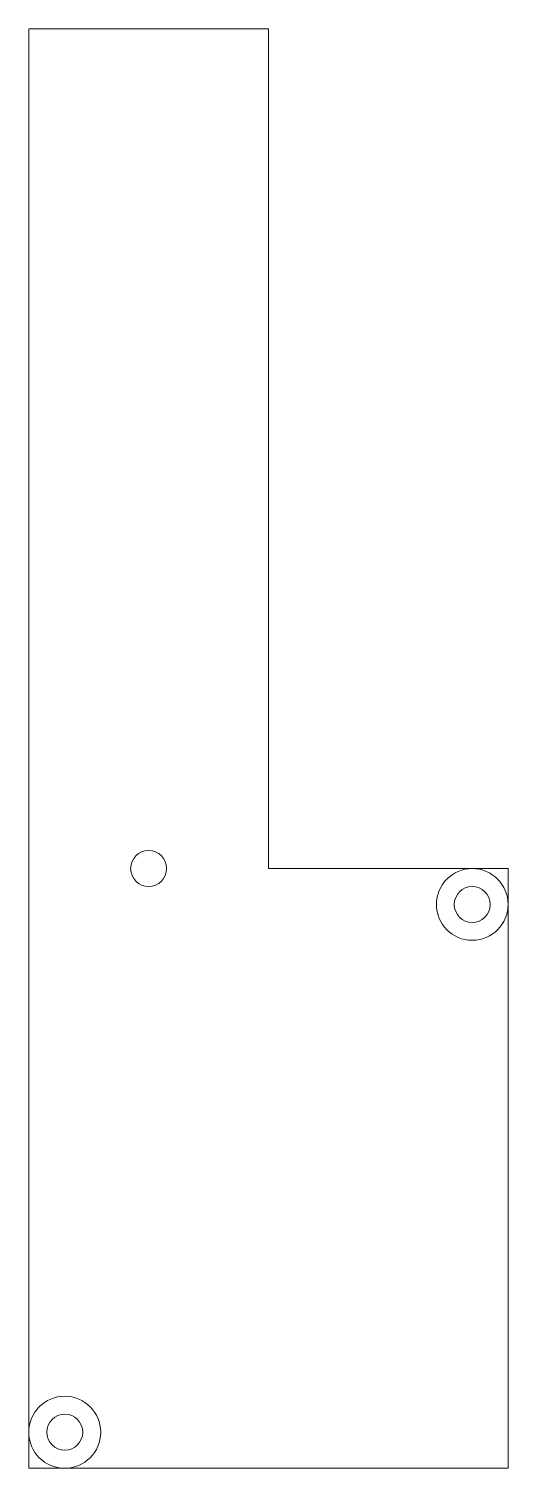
# Model space of a CAD drawing. Header units: millimetres. Extents: x 0 to 40, y 0 to 120.
import ezdxf

# ---------------------------------------------------------------- set-up
doc = ezdxf.new("R2010")
doc.units = ezdxf.units.MM

msp = doc.modelspace()

# ---------------------------------------------------------------- linework, layer by layer
at = {"color": 7, "linetype": 'Continuous', "lineweight": 15}
for p, q in [((20, 120), (0, 120)), ((0, 120), (0, 0)), ((20, 120), (20, 50)), ((20, 50), (40, 50)), ((40, 0), (40, 50)), ((0, 0), (40, 0))]:
    msp.add_line(p, q, dxfattribs=at)
for centre, radius in [((10, 50), 1.5), ((37, 47), 2.99), ((37, 47), 1.5), ((3, 3), 3), ((3, 3), 1.5)]:
    msp.add_circle(centre, radius, dxfattribs=at)

doc.saveas('drawing.dxf')
